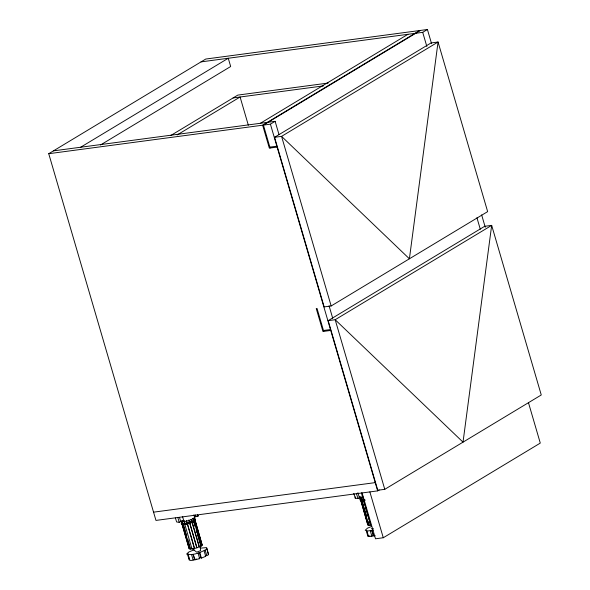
<?xml version="1.0" encoding="UTF-8"?>
<svg xmlns="http://www.w3.org/2000/svg" width="590" height="590" viewBox="0 0 590 590"><rect width="100%" height="100%" fill="white"/><g stroke="black" fill="none" stroke-linecap="round" stroke-linejoin="round"><path stroke-width="0.89" d="M181.993 524.222L182 523.662M182.406 524.075L189.596 548.685L189.191 548.833L182.258 524.54M193.137 518.411L193.749 520.513L193.343 520.594L194.752 519.716L194.346 517.747M202.2 545.204L195.017 520.033L202.2 545.204L200.799 546.082L201.205 546.001L194.007 521.39L193.601 521.472M363.447 497.075L359.369 497.643L357.931 498.535L355.239 498.167L355.482 496.854M194.176 517.504L195.725 516.545L197.952 516.235L198.469 515.468M187.583 553.722L188.158 553.199M363.447 499.524L361.412 499.782L360.593 496.972M365.321 500.099L361.67 500.659L368.868 525.262L370.727 525.152L362.828 497.422M182.103 521.486L182.723 523.596L184.545 523.485L187.104 522.895L186.484 520.793M187.62 524.65L194.553 548.383L190.172 549.076L182.974 524.473L184.972 524.222M186.315 520.926L187.104 522.895M196.551 546.871L189.781 523.19L196.971 547.793L194.383 548.516L187.362 523.773L185.769 524.075M367.725 535.182L367.865 536.236L366.324 530.978L366.987 531.155L368.521 536.421L371.899 536.31L373.382 535.3L372.106 530.912M189.22 560.05L187.686 554.784L188.321 554.961L189.862 560.227L190.828 560.5L193.166 560.124L194.656 559.121L193.373 554.733M193.166 560.124L191.625 554.865L193.173 554.615L194.715 559.88L196.205 558.87M175.422 518.005L176.624 521.973L179.235 522.349L180.673 521.464L184.685 520.904M379.23 489.921L377.652 490.873L155.966 520.417L48.734 153.702L205.748 59.044L427.425 29.5L431.555 43.623M80.668 147.234L228.256 58.255L230.675 66.508L100.447 145.022M170.953 135.405L237.8 95.101L328.18 83.057M177.17 134.94L240.093 97.003L248.338 125.213M260.345 123.295L407.933 34.309M419.645 30.54L262.639 125.198L269.342 148.12L277.116 147.08M420.427 30.437L263.413 125.095L270.117 148.016M48.734 153.702L270.419 124.166L275.124 121.326L278.996 134.564M201.035 61.884L422.713 32.339L427.425 29.5M274.564 137.3L431.054 42.952L438.053 42.015L487.65 211.626L331.16 305.967L324.161 306.903L274.564 137.3L281.563 136.364L438.053 42.015L409.401 258.796L281.563 136.364L331.16 305.967M328.18 320.65L484.67 226.309L491.669 225.373L541.266 394.976L384.776 489.324L377.777 490.261L328.18 320.65L335.179 319.721L491.669 225.373L463.025 442.153L335.179 319.721L384.776 489.324M362.09 492.945L375.498 538.788L383.279 537.748L540.285 443.09L528.426 402.535M205.202 555.891L208.484 554.807L206.854 548.597L208.395 553.863L208.344 553.302M188.734 520.159L189.353 522.268L193.749 520.513M192.001 522.261L194.007 521.39M196.971 547.793L201.205 546.001M194.213 549.777L188.889 551.967L186.595 554.076C193.461 555.765 200.814 552.351 206.817 549.106L206.677 547.594L200.239 548.169M371.302 526.597L367.474 528.168L365.203 530.27L367.85 530.985L373.278 530.115M182.31 520.638L181.897 520.786L183.726 520.675M182.723 523.596L183.129 523.441L181.735 523.345L182.155 522.703M194.346 519.303L194.759 519.156M182.974 524.473L183.387 524.318M190.172 549.076L190.585 548.929M359.583 496.728L360.401 499.538L360.815 499.383L360.202 497.281M361.412 499.782L361.825 499.627M367.858 525.019L360.645 499.848L367.858 525.019L369.281 525.115L368.868 525.262M368.521 536.421L369.982 535.89M206.81 555.728L205.268 550.463L204.162 551.075L205.704 556.333L201.404 558.103L199.87 552.837L198.129 553.398L199.671 558.664L194.715 559.88M201.404 558.103L200.806 557.609L199.073 558.17L199.671 558.664M186.934 523.035L189.523 522.312L188.903 520.203M187.192 523.913L189.781 523.19M375.144 535.646L373.47 536.059L371.929 530.794L370.358 531.044L371.899 536.31M360.401 499.538L360.807 498.897M192.62 518.455L194.855 518.145L193.889 514.856M233.094 97.94L323.475 85.897M53.447 150.863L275.124 121.326M269.859 147.131L276.858 146.202M323.475 330.489L330.474 329.559M330.732 330.437L322.959 331.477L316.255 308.555L317.029 308.452L323.733 331.374M153.555 512.164L375.24 482.62M373.433 528.684L371.331 528.706M191.728 548.272L196.677 552.166L200.652 550.632L200.202 546.414M199.87 552.837L199.273 552.343L200.806 557.609M360.121 500.099L360.674 500.74A7.596 1.527 -16.3 0 0 364.613 500.468M353.786 493.41L355.239 498.167M481.647 214.907L485.26 227.268M422.713 32.339L426.843 46.47M476.934 217.747L480.29 229.23M329.087 305.849L332.701 318.209M270.419 124.166L377.652 490.873M369.871 491.913L383.279 537.748M361.382 492.916L370.727 525.152M361.006 496.817L361.419 498.226M362.341 501.382L363.624 505.777M364.141 507.533L365.424 511.928M365.94 513.691L366.707 516.324M368.256 521.597L369.023 524.237M364.141 510.321L364.915 512.953M361.073 500.261L368.263 524.871M359.775 496.869L360.387 498.97M357.923 492.709L359.369 497.643M356.485 493.601L357.931 498.535M197.473 514.591L197.952 516.235M195.246 514.9L195.725 516.545M194.339 518.315L194.752 519.716M195.12 521.936L196.92 528.087M197.945 531.605L198.719 534.245M199.228 536L201.028 542.151M193.933 518.389L194.339 519.797M194.597 520.675L201.795 545.278M193.859 522.349L195.143 526.745M196.168 530.263L196.942 532.895M197.458 534.651L200.541 545.197M191.3 519.318L191.912 521.427M192.17 522.305L199.368 546.915M191.131 519.281L199.199 546.871M184.102 521.243L184.714 523.345M182.605 516.744L184.545 523.485M184.803 524.363L192.001 548.966M183.645 525.196L185.444 531.354M185.953 533.109L186.728 535.742M187.753 539.26L190.327 548.051M184.213 529.731L184.98 532.372M181.528 521.088L182.148 523.197M181.123 521.243L189.191 548.833M179.471 517.349L180.673 521.464M177.797 517.415L179.235 522.349M188.35 556.355L189.125 558.988M364.362 499.597A7.596 1.527 -16.3 0 1 360.416 499.863L359.863 499.221A7.242 1.453 -16.3 0 1 360.313 498.705M194.759 518.824A7.36 1.482 -16.3 0 1 188.321 522.77A7.36 1.482 -16.3 0 1 181.683 522.511M195.017 519.702A7.36 1.482 -16.3 0 1 188.579 523.647A7.36 1.482 -16.3 0 1 181.941 523.389M194.855 518.145A11.498 2.316 -16.3 0 1 184.05 521.678"/></g></svg>
